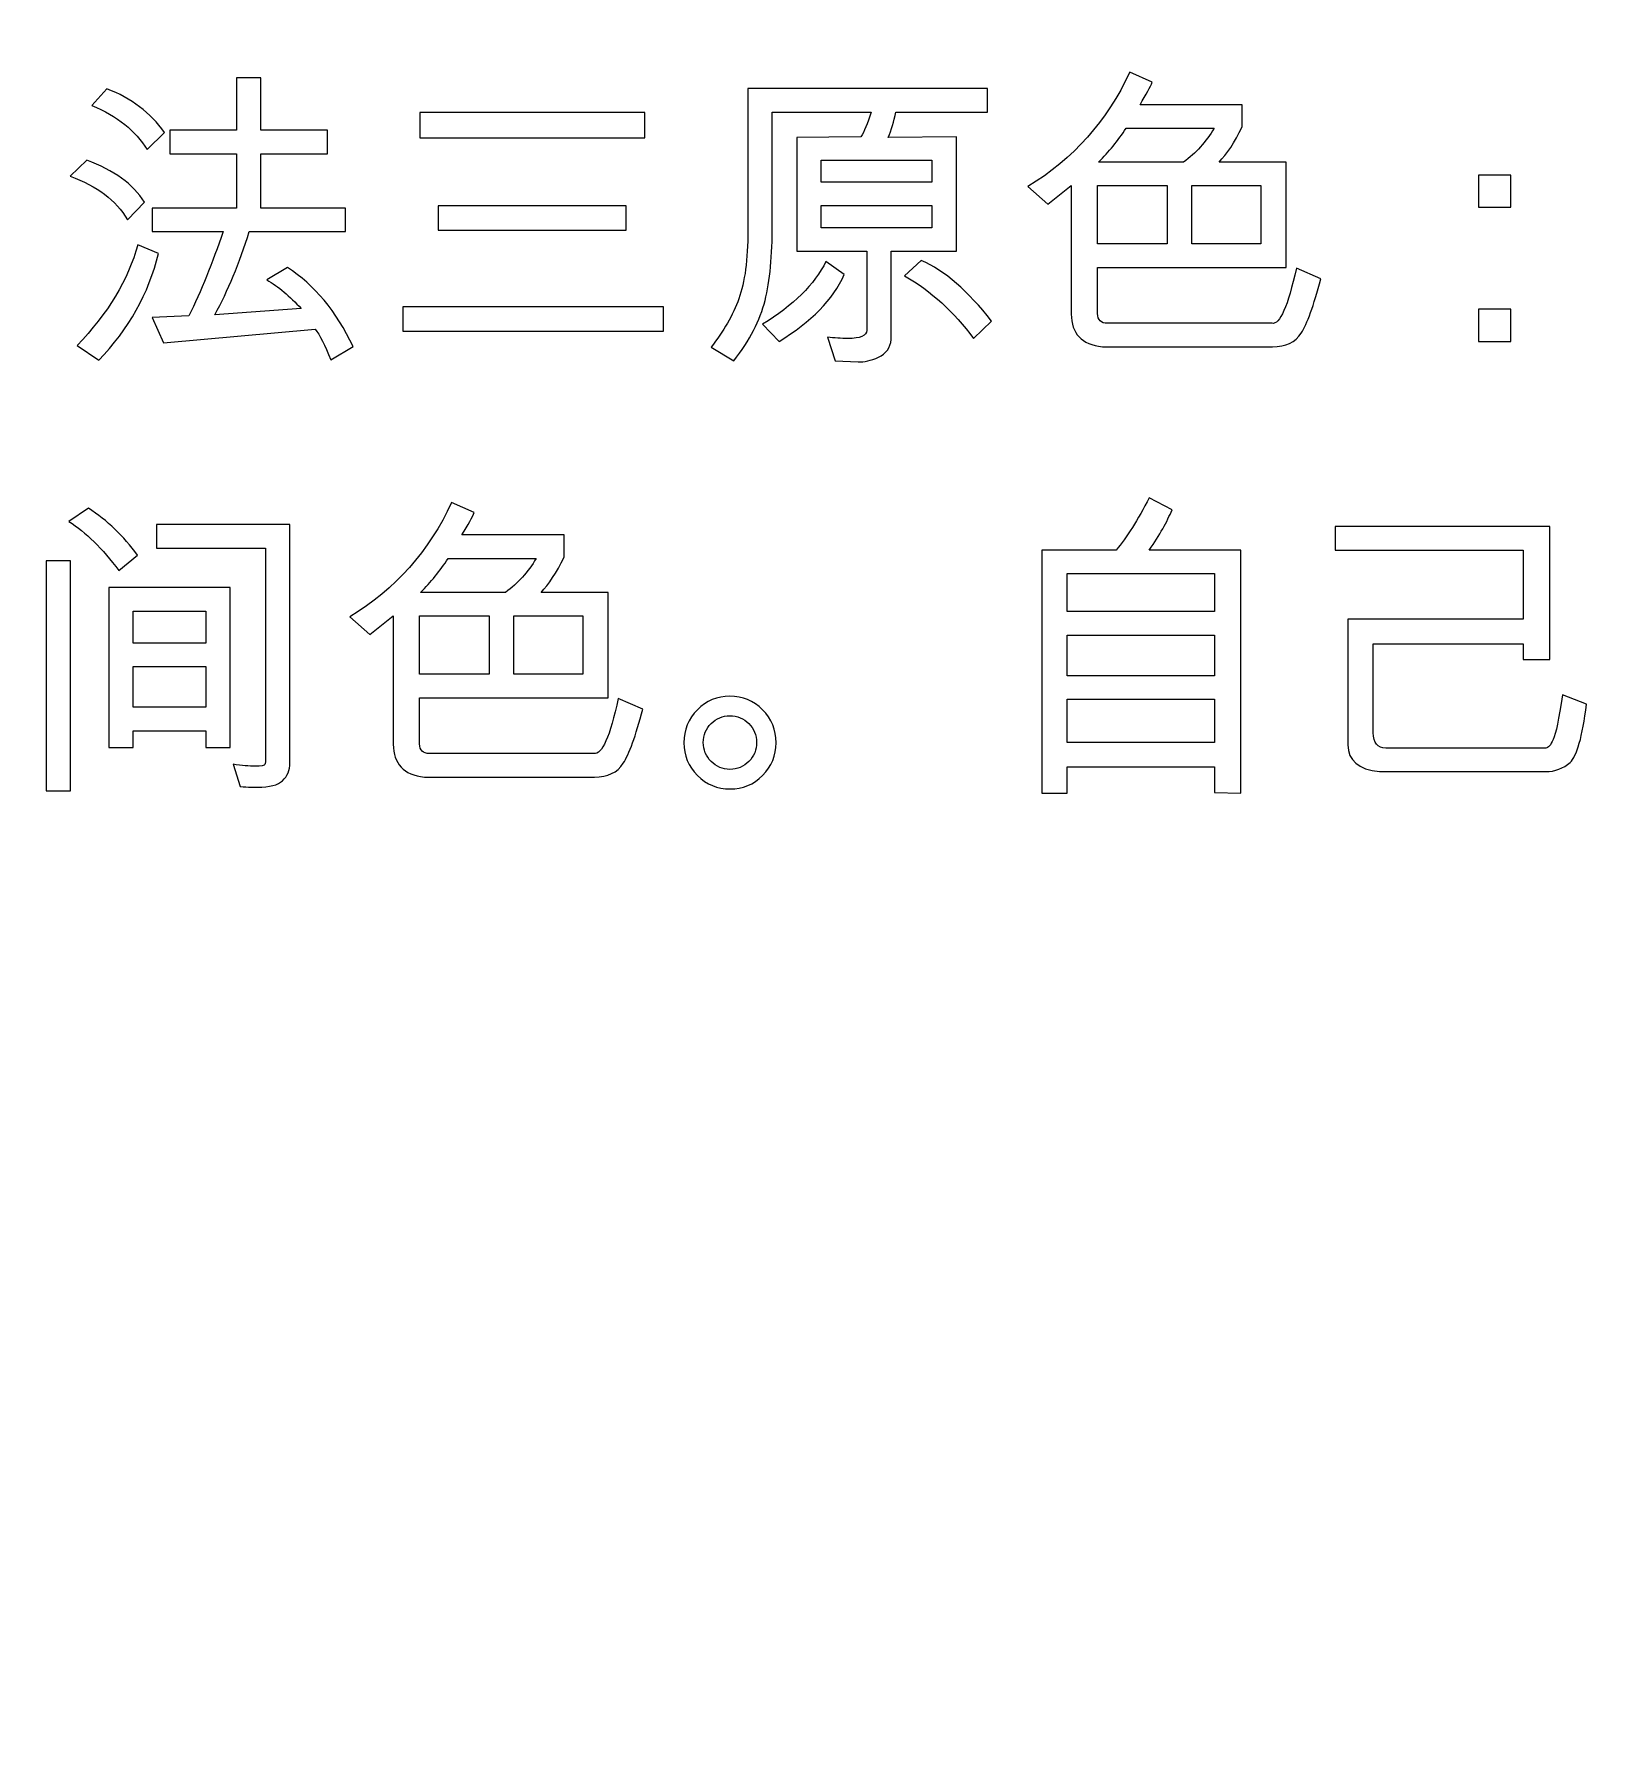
# Model space of a CAD drawing. Header units: millimetres. Extents: x 323 to 983, y 59 to 560.
# Drawn here: x 400.64 to 441.58, y 163.03 to 207.17 of the extents above; entities that cross this region are included whole.
import ezdxf

# ---------------------------------------------------------------- set-up
doc = ezdxf.new("R2010")
doc.units = ezdxf.units.MM
doc.header["$MEASUREMENT"] = 0
doc.layers.add('layer 1', color=7, linetype='Continuous')

msp = doc.modelspace()

# ---------------------------------------------------------------- linework, layer by layer
at = {"layer": 'layer 1', "color": 142, "lineweight": 9}
msp.add_open_spline([(332.7743, 558.5647), (332.7743, 558.5647), (612.7743, 558.5647), (612.7743, 558.5647), (612.7743, 558.5647), (615.4248, 558.5664), (617.9674, 557.5151), (619.8428, 555.6421), (619.8428, 555.6421), (621.7182, 553.7691), (622.7727, 551.2152), (622.7743, 548.5647), (622.7743, 548.5647), (622.7743, 548.5647), (622.7743, 68.5647), (622.7743, 68.5647), (622.7743, 68.5647), (622.776, 65.9143), (621.7247, 63.3717), (619.8517, 61.4963), (619.8517, 61.4963), (617.9787, 59.6209), (615.4248, 58.5664), (612.7743, 58.5647), (612.7743, 58.5647), (612.7743, 58.5647), (332.7743, 58.5647), (332.7743, 58.5647), (332.7743, 58.5647), (330.1239, 58.5631), (327.5813, 59.6144), (325.7059, 61.4873), (325.7059, 61.4873), (323.8305, 63.3603), (322.776, 65.9143), (322.7743, 68.5647), (322.7743, 68.5647), (322.7743, 68.5647), (322.7743, 548.5647), (322.7743, 548.5647), (322.7743, 548.5647), (322.7727, 551.2152), (323.824, 553.7578), (325.6969, 555.6332), (325.6969, 555.6332), (327.5699, 557.5086), (330.1239, 558.5631), (332.7743, 558.5647)], degree=3, knots=[0, 0, 0, 0, 0.0833333, 0.0833333, 0.0833333, 0.0833333, 0.1666667, 0.1666667, 0.1666667, 0.1666667, 0.25, 0.25, 0.25, 0.25, 0.3333333, 0.3333333, 0.3333333, 0.3333333, 0.4166667, 0.4166667, 0.4166667, 0.4166667, 0.5, 0.5, 0.5, 0.5, 0.5833333, 0.5833333, 0.5833333, 0.5833333, 0.6666667, 0.6666667, 0.6666667, 0.6666667, 0.75, 0.75, 0.75, 0.75, 0.8333333, 0.8333333, 0.8333333, 0.8333333, 0.9166667, 0.9166667, 0.9166667, 0.9166667, 1, 1, 1, 1], dxfattribs=at)
at = {"layer": 'layer 1', "lineweight": 9}
for points, knots in [([(434.0267, 200.8211), (433.842, 200.1183), (433.6739, 199.6489), (433.5198, 199.4114), (433.5198, 199.4114), (433.367, 199.1739), (433.117, 199.0544), (432.7698, 199.0544), (432.7698, 199.0544), (432.7698, 199.0544), (428.3587, 199.0544), (428.3587, 199.0544), (428.3587, 199.0544), (427.8212, 199.1169), (427.5531, 199.4003), (427.5531, 199.9058), (427.5531, 199.9058), (427.5531, 199.9058), (427.5531, 203.2378), (427.5531, 203.2378), (427.5531, 203.2378), (427.5531, 203.2378), (426.942, 202.7544), (426.942, 202.7544), (426.942, 202.7544), (426.942, 202.7544), (426.4253, 203.2142), (426.4253, 203.2142), (426.4253, 203.2142), (427.6031, 203.9322), (428.4837, 204.9211), (429.067, 206.1794), (429.067, 206.1794), (429.067, 206.1794), (429.6531, 205.9239), (429.6531, 205.9239), (429.6531, 205.9239), (429.6017, 205.8044), (429.4948, 205.6086), (429.3351, 205.3378), (429.3351, 205.3378), (429.3351, 205.3378), (431.9837, 205.3378), (431.9837, 205.3378), (431.9837, 205.3378), (431.9837, 205.3378), (431.9837, 204.7641), (431.9837, 204.7641), (431.9837, 204.7641), (431.7892, 204.3572), (431.5892, 204.0516), (431.3864, 203.8489), (431.3864, 203.8489), (431.3864, 203.8489), (433.1281, 203.8489), (433.1281, 203.8489), (433.1281, 203.8489), (433.1281, 203.8489), (433.1281, 201.1142), (433.1281, 201.1142), (433.1281, 201.1142), (433.1281, 201.1142), (428.2364, 201.1142), (428.2364, 201.1142), (428.2364, 201.1142), (428.2364, 201.1142), (428.2364, 199.9211), (428.2364, 199.9211), (428.2364, 199.9211), (428.2364, 199.7503), (428.3226, 199.6656), (428.4934, 199.6656), (428.4934, 199.6656), (428.4934, 199.6656), (432.7614, 199.6656), (432.7614, 199.6656), (432.7614, 199.6656), (432.9642, 199.6281), (433.1753, 200.1044), (433.392, 201.0975), (433.392, 201.0975), (433.392, 201.0975), (434.0267, 200.8211), (434.0267, 200.8211)], [0, 0, 0, 0, 0.047619, 0.047619, 0.047619, 0.047619, 0.0952381, 0.0952381, 0.0952381, 0.0952381, 0.1428571, 0.1428571, 0.1428571, 0.1428571, 0.1904762, 0.1904762, 0.1904762, 0.1904762, 0.2380952, 0.2380952, 0.2380952, 0.2380952, 0.2857143, 0.2857143, 0.2857143, 0.2857143, 0.3333333, 0.3333333, 0.3333333, 0.3333333, 0.3809524, 0.3809524, 0.3809524, 0.3809524, 0.4285714, 0.4285714, 0.4285714, 0.4285714, 0.4761905, 0.4761905, 0.4761905, 0.4761905, 0.5238095, 0.5238095, 0.5238095, 0.5238095, 0.5714286, 0.5714286, 0.5714286, 0.5714286, 0.6190476, 0.6190476, 0.6190476, 0.6190476, 0.6666667, 0.6666667, 0.6666667, 0.6666667, 0.7142857, 0.7142857, 0.7142857, 0.7142857, 0.7619048, 0.7619048, 0.7619048, 0.7619048, 0.8095238, 0.8095238, 0.8095238, 0.8095238, 0.8571429, 0.8571429, 0.8571429, 0.8571429, 0.9047619, 0.9047619, 0.9047619, 0.9047619, 0.952381, 0.952381, 0.952381, 0.952381, 1, 1, 1, 1]), ([(404.0185, 204.6211), (404.0185, 204.6211), (403.5699, 204.1739), (403.5699, 204.1739), (403.5699, 204.1739), (403.2727, 204.6628), (402.7935, 205.0447), (402.1338, 205.3211), (402.1338, 205.3211), (402.1338, 205.3211), (402.5282, 205.7489), (402.5282, 205.7489), (402.5282, 205.7489), (403.1602, 205.51), (403.6574, 205.1336), (404.0185, 204.6211)], [0, 0, 0, 0, 0.25, 0.25, 0.25, 0.25, 0.5, 0.5, 0.5, 0.5, 0.75, 0.75, 0.75, 0.75, 1, 1, 1, 1]), ([(408.9171, 199.0628), (408.9171, 199.0628), (408.3351, 198.7211), (408.3351, 198.7211), (408.3351, 198.7211), (408.1865, 199.0989), (408.0504, 199.3628), (407.9282, 199.5156), (407.9282, 199.5156), (407.9282, 199.5156), (403.9935, 199.1572), (403.9935, 199.1572), (403.9935, 199.1572), (403.9935, 199.1572), (403.7004, 199.8156), (403.7004, 199.8156), (403.7004, 199.8156), (403.7004, 199.8156), (404.6532, 199.8572), (404.6532, 199.8572), (404.6532, 199.8572), (404.9671, 200.4975), (405.2643, 201.2267), (405.5435, 202.0461), (405.5435, 202.0461), (405.5435, 202.0461), (403.7004, 202.0461), (403.7004, 202.0461), (403.7004, 202.0461), (403.7004, 202.0461), (403.7004, 202.6558), (403.7004, 202.6558), (403.7004, 202.6558), (403.7004, 202.6558), (405.8851, 202.6558), (405.8851, 202.6558), (405.8851, 202.6558), (405.8851, 202.6558), (405.8851, 204.0641), (405.8851, 204.0641), (405.8851, 204.0641), (405.8851, 204.0641), (404.1602, 204.0641), (404.1602, 204.0641), (404.1602, 204.0641), (404.1602, 204.0641), (404.1602, 204.6739), (404.1602, 204.6739), (404.1602, 204.6739), (404.1602, 204.6739), (405.8851, 204.6739), (405.8851, 204.6739), (405.8851, 204.6739), (405.8851, 204.6739), (405.8851, 206.0378), (405.8851, 206.0378), (405.8851, 206.0378), (405.8851, 206.0378), (406.5199, 206.0378), (406.5199, 206.0378), (406.5199, 206.0378), (406.5199, 206.0378), (406.5199, 204.6739), (406.5199, 204.6739), (406.5199, 204.6739), (406.5199, 204.6739), (408.2532, 204.6739), (408.2532, 204.6739), (408.2532, 204.6739), (408.2532, 204.6739), (408.2532, 204.0641), (408.2532, 204.0641), (408.2532, 204.0641), (408.2532, 204.0641), (406.5199, 204.0641), (406.5199, 204.0641), (406.5199, 204.0641), (406.5199, 204.0641), (406.5199, 202.6558), (406.5199, 202.6558), (406.5199, 202.6558), (406.5199, 202.6558), (408.7171, 202.6558), (408.7171, 202.6558), (408.7171, 202.6558), (408.7171, 202.6558), (408.7171, 202.0461), (408.7171, 202.0461), (408.7171, 202.0461), (408.7171, 202.0461), (406.2199, 202.0461), (406.2199, 202.0461), (406.2199, 202.0461), (405.9643, 201.2239), (405.6671, 200.5044), (405.3282, 199.8892), (405.3282, 199.8892), (405.3282, 199.8892), (407.5699, 200.0475), (407.5699, 200.0475), (407.5699, 200.0475), (407.2713, 200.3711), (406.974, 200.6197), (406.6754, 200.7961), (406.6754, 200.7961), (406.6754, 200.7961), (407.2115, 201.1142), (407.2115, 201.1142), (407.2115, 201.1142), (407.9088, 200.6642), (408.4782, 199.9794), (408.9171, 199.0628)], [0, 0, 0, 0, 0.0357143, 0.0357143, 0.0357143, 0.0357143, 0.0714286, 0.0714286, 0.0714286, 0.0714286, 0.1071429, 0.1071429, 0.1071429, 0.1071429, 0.1428571, 0.1428571, 0.1428571, 0.1428571, 0.1785714, 0.1785714, 0.1785714, 0.1785714, 0.2142857, 0.2142857, 0.2142857, 0.2142857, 0.25, 0.25, 0.25, 0.25, 0.2857143, 0.2857143, 0.2857143, 0.2857143, 0.3214286, 0.3214286, 0.3214286, 0.3214286, 0.3571429, 0.3571429, 0.3571429, 0.3571429, 0.3928571, 0.3928571, 0.3928571, 0.3928571, 0.4285714, 0.4285714, 0.4285714, 0.4285714, 0.4642857, 0.4642857, 0.4642857, 0.4642857, 0.5, 0.5, 0.5, 0.5, 0.5357143, 0.5357143, 0.5357143, 0.5357143, 0.5714286, 0.5714286, 0.5714286, 0.5714286, 0.6071429, 0.6071429, 0.6071429, 0.6071429, 0.6428571, 0.6428571, 0.6428571, 0.6428571, 0.6785714, 0.6785714, 0.6785714, 0.6785714, 0.7142857, 0.7142857, 0.7142857, 0.7142857, 0.75, 0.75, 0.75, 0.75, 0.7857143, 0.7857143, 0.7857143, 0.7857143, 0.8214286, 0.8214286, 0.8214286, 0.8214286, 0.8571429, 0.8571429, 0.8571429, 0.8571429, 0.8928571, 0.8928571, 0.8928571, 0.8928571, 0.9285714, 0.9285714, 0.9285714, 0.9285714, 0.9642857, 0.9642857, 0.9642857, 0.9642857, 1, 1, 1, 1]), ([(425.3767, 205.1461), (425.3767, 205.1461), (423.0004, 205.1461), (423.0004, 205.1461), (423.0004, 205.1461), (422.9504, 204.9016), (422.8851, 204.6822), (422.8004, 204.4878), (422.8004, 204.4878), (422.8004, 204.4878), (424.5698, 204.5072), (424.5698, 204.5072), (424.5698, 204.5072), (424.5698, 204.5072), (424.5698, 201.5378), (424.5698, 201.5378), (424.5698, 201.5378), (424.5698, 201.5378), (422.8781, 201.5378), (422.8781, 201.5378), (422.8781, 201.5378), (422.8781, 201.5378), (422.8781, 199.2461), (422.8781, 199.2461), (422.8781, 199.2461), (422.8559, 199.0294), (422.7462, 198.8767), (422.5504, 198.7864), (422.5504, 198.7864), (422.3531, 198.6975), (422.1767, 198.6558), (422.0198, 198.6642), (422.0198, 198.6642), (422.0198, 198.6642), (421.4254, 198.6892), (421.4254, 198.6892), (421.4254, 198.6892), (421.4254, 198.6892), (421.2254, 199.3072), (421.2254, 199.3072), (421.2254, 199.3072), (421.4045, 199.2836), (421.5795, 199.2711), (421.7504, 199.2711), (421.7504, 199.2711), (422.0795, 199.2711), (422.2434, 199.3419), (422.2434, 199.4822), (422.2434, 199.4822), (422.2434, 199.4822), (422.2434, 201.5378), (422.2434, 201.5378), (422.2434, 201.5378), (422.2434, 201.5378), (420.4281, 201.5378), (420.4281, 201.5378), (420.4281, 201.5378), (420.4281, 201.5378), (420.4281, 204.4878), (420.4281, 204.4878), (420.4281, 204.4878), (420.4281, 204.4878), (422.092, 204.5072), (422.092, 204.5072), (422.092, 204.5072), (422.1767, 204.635), (422.2656, 204.8475), (422.3615, 205.1461), (422.3615, 205.1461), (422.3615, 205.1461), (419.7934, 205.1461), (419.7934, 205.1461), (419.7934, 205.1461), (419.7934, 205.1461), (419.7934, 202.2294), (419.7934, 202.2294), (419.7934, 202.2294), (419.7934, 201.4239), (419.7309, 200.7655), (419.6045, 200.2558), (419.6045, 200.2558), (419.4781, 199.7461), (419.2073, 199.2239), (418.792, 198.6892), (418.792, 198.6892), (418.792, 198.6892), (418.2032, 199.0475), (418.2032, 199.0475), (418.2032, 199.0475), (418.5282, 199.4586), (418.7684, 199.8781), (418.9254, 200.3044), (418.9254, 200.3044), (419.0809, 200.7308), (419.1587, 201.3197), (419.1587, 202.0739), (419.1587, 202.0739), (419.1587, 202.0739), (419.1587, 205.7572), (419.1587, 205.7572), (419.1587, 205.7572), (419.1587, 205.7572), (425.3767, 205.7572), (425.3767, 205.7572), (425.3767, 205.7572), (425.3767, 205.7572), (425.3767, 205.1461), (425.3767, 205.1461)], [0, 0, 0, 0, 0.037037, 0.037037, 0.037037, 0.037037, 0.0740741, 0.0740741, 0.0740741, 0.0740741, 0.1111111, 0.1111111, 0.1111111, 0.1111111, 0.1481481, 0.1481481, 0.1481481, 0.1481481, 0.1851852, 0.1851852, 0.1851852, 0.1851852, 0.2222222, 0.2222222, 0.2222222, 0.2222222, 0.2592593, 0.2592593, 0.2592593, 0.2592593, 0.2962963, 0.2962963, 0.2962963, 0.2962963, 0.3333333, 0.3333333, 0.3333333, 0.3333333, 0.3703704, 0.3703704, 0.3703704, 0.3703704, 0.4074074, 0.4074074, 0.4074074, 0.4074074, 0.4444444, 0.4444444, 0.4444444, 0.4444444, 0.4814815, 0.4814815, 0.4814815, 0.4814815, 0.5185185, 0.5185185, 0.5185185, 0.5185185, 0.5555556, 0.5555556, 0.5555556, 0.5555556, 0.5925926, 0.5925926, 0.5925926, 0.5925926, 0.6296296, 0.6296296, 0.6296296, 0.6296296, 0.6666667, 0.6666667, 0.6666667, 0.6666667, 0.7037037, 0.7037037, 0.7037037, 0.7037037, 0.7407407, 0.7407407, 0.7407407, 0.7407407, 0.7777778, 0.7777778, 0.7777778, 0.7777778, 0.8148148, 0.8148148, 0.8148148, 0.8148148, 0.8518519, 0.8518519, 0.8518519, 0.8518519, 0.8888889, 0.8888889, 0.8888889, 0.8888889, 0.9259259, 0.9259259, 0.9259259, 0.9259259, 0.962963, 0.962963, 0.962963, 0.962963, 1, 1, 1, 1]), ([(416.4851, 204.4794), (416.4851, 204.4794), (410.6504, 204.4794), (410.6504, 204.4794), (410.6504, 204.4794), (410.6504, 204.4794), (410.6504, 205.1378), (410.6504, 205.1378), (410.6504, 205.1378), (410.6504, 205.1378), (416.4851, 205.1378), (416.4851, 205.1378), (416.4851, 205.1378), (416.4851, 205.1378), (416.4851, 204.4794), (416.4851, 204.4794)], [0, 0, 0, 0, 0.25, 0.25, 0.25, 0.25, 0.5, 0.5, 0.5, 0.5, 0.75, 0.75, 0.75, 0.75, 1, 1, 1, 1]), ([(431.26, 204.7308), (431.26, 204.7308), (428.9767, 204.7308), (428.9767, 204.7308), (428.9767, 204.7308), (428.7628, 204.4058), (428.5239, 204.1114), (428.2614, 203.8489), (428.2614, 203.8489), (428.2614, 203.8489), (430.467, 203.8489), (430.467, 203.8489), (430.467, 203.8489), (430.7837, 204.0794), (431.0489, 204.3739), (431.26, 204.7308)], [0, 0, 0, 0, 0.25, 0.25, 0.25, 0.25, 0.5, 0.5, 0.5, 0.5, 0.75, 0.75, 0.75, 0.75, 1, 1, 1, 1]), ([(403.5018, 202.8072), (403.5018, 202.8072), (403.0615, 202.3544), (403.0615, 202.3544), (403.0615, 202.3544), (402.7602, 202.8572), (402.2657, 203.2322), (401.5768, 203.4822), (401.5768, 203.4822), (401.5768, 203.4822), (402.0032, 203.8975), (402.0032, 203.8975), (402.0032, 203.8975), (402.706, 203.6419), (403.206, 203.278), (403.5018, 202.8072)], [0, 0, 0, 0, 0.25, 0.25, 0.25, 0.25, 0.5, 0.5, 0.5, 0.5, 0.75, 0.75, 0.75, 0.75, 1, 1, 1, 1]), ([(423.9351, 203.3322), (423.9351, 203.3322), (423.9351, 203.8975), (423.9351, 203.8975), (423.9351, 203.8975), (423.9351, 203.8975), (421.0587, 203.8975), (421.0587, 203.8975), (421.0587, 203.8975), (421.0587, 203.8975), (421.0587, 203.3322), (421.0587, 203.3322), (421.0587, 203.3322), (421.0587, 203.3322), (423.9351, 203.3322), (423.9351, 203.3322)], [0, 0, 0, 0, 0.25, 0.25, 0.25, 0.25, 0.5, 0.5, 0.5, 0.5, 0.75, 0.75, 0.75, 0.75, 1, 1, 1, 1]), ([(438.9545, 202.6808), (438.9545, 202.6808), (438.1197, 202.6808), (438.1197, 202.6808), (438.1197, 202.6808), (438.1197, 202.6808), (438.1197, 203.5141), (438.1197, 203.5141), (438.1197, 203.5141), (438.1197, 203.5141), (438.9545, 203.5141), (438.9545, 203.5141), (438.9545, 203.5141), (438.9545, 203.5141), (438.9545, 202.6808), (438.9545, 202.6808)], [0, 0, 0, 0, 0.25, 0.25, 0.25, 0.25, 0.5, 0.5, 0.5, 0.5, 0.75, 0.75, 0.75, 0.75, 1, 1, 1, 1]), ([(430.0434, 201.7239), (430.0434, 201.7239), (430.0434, 203.2378), (430.0434, 203.2378), (430.0434, 203.2378), (430.0434, 203.2378), (428.2364, 203.2378), (428.2364, 203.2378), (428.2364, 203.2378), (428.2364, 203.2378), (428.2364, 201.7239), (428.2364, 201.7239), (428.2364, 201.7239), (428.2364, 201.7239), (430.0434, 201.7239), (430.0434, 201.7239)], [0, 0, 0, 0, 0.25, 0.25, 0.25, 0.25, 0.5, 0.5, 0.5, 0.5, 0.75, 0.75, 0.75, 0.75, 1, 1, 1, 1]), ([(432.4684, 201.7239), (432.4684, 201.7239), (432.4684, 203.2378), (432.4684, 203.2378), (432.4684, 203.2378), (432.4684, 203.2378), (430.6781, 203.2378), (430.6781, 203.2378), (430.6781, 203.2378), (430.6781, 203.2378), (430.6781, 201.7239), (430.6781, 201.7239), (430.6781, 201.7239), (430.6781, 201.7239), (432.4684, 201.7239), (432.4684, 201.7239)], [0, 0, 0, 0, 0.25, 0.25, 0.25, 0.25, 0.5, 0.5, 0.5, 0.5, 0.75, 0.75, 0.75, 0.75, 1, 1, 1, 1]), ([(416.0018, 202.0822), (416.0018, 202.0822), (411.1268, 202.0822), (411.1268, 202.0822), (411.1268, 202.0822), (411.1268, 202.0822), (411.1268, 202.7128), (411.1268, 202.7128), (411.1268, 202.7128), (411.1268, 202.7128), (416.0018, 202.7128), (416.0018, 202.7128), (416.0018, 202.7128), (416.0018, 202.7128), (416.0018, 202.0822), (416.0018, 202.0822)], [0, 0, 0, 0, 0.25, 0.25, 0.25, 0.25, 0.5, 0.5, 0.5, 0.5, 0.75, 0.75, 0.75, 0.75, 1, 1, 1, 1]), ([(423.9351, 202.1475), (423.9351, 202.1475), (423.9351, 202.7211), (423.9351, 202.7211), (423.9351, 202.7211), (423.9351, 202.7211), (421.0587, 202.7211), (421.0587, 202.7211), (421.0587, 202.7211), (421.0587, 202.7211), (421.0587, 202.1475), (421.0587, 202.1475), (421.0587, 202.1475), (421.0587, 202.1475), (423.9351, 202.1475), (423.9351, 202.1475)], [0, 0, 0, 0, 0.25, 0.25, 0.25, 0.25, 0.5, 0.5, 0.5, 0.5, 0.75, 0.75, 0.75, 0.75, 1, 1, 1, 1]), ([(403.8671, 201.4808), (403.6102, 200.4392), (403.0935, 199.5142), (402.3171, 198.7058), (402.3171, 198.7058), (402.3171, 198.7058), (401.7518, 199.0878), (401.7518, 199.0878), (401.7518, 199.0878), (402.5546, 199.9225), (403.0796, 200.7947), (403.3268, 201.7044), (403.3268, 201.7044), (403.3268, 201.7044), (403.8671, 201.4808), (403.8671, 201.4808)], [0, 0, 0, 0, 0.25, 0.25, 0.25, 0.25, 0.5, 0.5, 0.5, 0.5, 0.75, 0.75, 0.75, 0.75, 1, 1, 1, 1]), ([(425.4781, 199.7225), (425.4781, 199.7225), (425.0184, 199.2711), (425.0184, 199.2711), (425.0184, 199.2711), (424.5101, 199.96), (423.9142, 200.5017), (423.2281, 200.8989), (423.2281, 200.8989), (423.2281, 200.8989), (423.6587, 201.2975), (423.6587, 201.2975), (423.6587, 201.2975), (424.2726, 201.028), (424.8781, 200.5031), (425.4781, 199.7225)], [0, 0, 0, 0, 0.25, 0.25, 0.25, 0.25, 0.5, 0.5, 0.5, 0.5, 0.75, 0.75, 0.75, 0.75, 1, 1, 1, 1]), ([(421.6615, 200.9308), (421.3712, 200.2794), (420.8059, 199.7017), (419.9684, 199.1975), (419.9684, 199.1975), (419.9684, 199.1975), (419.5365, 199.6406), (419.5365, 199.6406), (419.5365, 199.6406), (420.3406, 200.1294), (420.8893, 200.6739), (421.1851, 201.2725), (421.1851, 201.2725), (421.1851, 201.2725), (421.6615, 200.9308), (421.6615, 200.9308)], [0, 0, 0, 0, 0.25, 0.25, 0.25, 0.25, 0.5, 0.5, 0.5, 0.5, 0.75, 0.75, 0.75, 0.75, 1, 1, 1, 1]), ([(416.9698, 199.4656), (416.9698, 199.4656), (410.2032, 199.4656), (410.2032, 199.4656), (410.2032, 199.4656), (410.2032, 199.4656), (410.2032, 200.0961), (410.2032, 200.0961), (410.2032, 200.0961), (410.2032, 200.0961), (416.9698, 200.0961), (416.9698, 200.0961), (416.9698, 200.0961), (416.9698, 200.0961), (416.9698, 199.4656), (416.9698, 199.4656)], [0, 0, 0, 0, 0.25, 0.25, 0.25, 0.25, 0.5, 0.5, 0.5, 0.5, 0.75, 0.75, 0.75, 0.75, 1, 1, 1, 1]), ([(438.9545, 199.1975), (438.9545, 199.1975), (438.1197, 199.1975), (438.1197, 199.1975), (438.1197, 199.1975), (438.1197, 199.1975), (438.1197, 200.0322), (438.1197, 200.0322), (438.1197, 200.0322), (438.1197, 200.0322), (438.9545, 200.0322), (438.9545, 200.0322), (438.9545, 200.0322), (438.9545, 200.0322), (438.9545, 199.1975), (438.9545, 199.1975)], [0, 0, 0, 0, 0.25, 0.25, 0.25, 0.25, 0.5, 0.5, 0.5, 0.5, 0.75, 0.75, 0.75, 0.75, 1, 1, 1, 1]), ([(431.9558, 187.4754), (431.9558, 187.4754), (431.2641, 187.4906), (431.2641, 187.4906), (431.2641, 187.4906), (431.2641, 187.4906), (431.2641, 188.1587), (431.2641, 188.1587), (431.2641, 188.1587), (431.2641, 188.1587), (427.4474, 188.1587), (427.4474, 188.1587), (427.4474, 188.1587), (427.4474, 188.1587), (427.4474, 187.4754), (427.4474, 187.4754), (427.4474, 187.4754), (427.4474, 187.4754), (426.7919, 187.4754), (426.7919, 187.4754), (426.7919, 187.4754), (426.7919, 187.4754), (426.7919, 193.7823), (426.7919, 193.7823), (426.7919, 193.7823), (426.7919, 193.7823), (428.7169, 193.7823), (428.7169, 193.7823), (428.7169, 193.7823), (428.9905, 194.1073), (429.2766, 194.5601), (429.5752, 195.1406), (429.5752, 195.1406), (429.5752, 195.1406), (430.1655, 194.8239), (430.1655, 194.8239), (430.1655, 194.8239), (430.0405, 194.5198), (429.8433, 194.1726), (429.5752, 193.7823), (429.5752, 193.7823), (429.5752, 193.7823), (431.9558, 193.7823), (431.9558, 193.7823), (431.9558, 193.7823), (431.9558, 193.7823), (431.9558, 187.4754), (431.9558, 187.4754)], [0, 0, 0, 0, 0.0833333, 0.0833333, 0.0833333, 0.0833333, 0.1666667, 0.1666667, 0.1666667, 0.1666667, 0.25, 0.25, 0.25, 0.25, 0.3333333, 0.3333333, 0.3333333, 0.3333333, 0.4166667, 0.4166667, 0.4166667, 0.4166667, 0.5, 0.5, 0.5, 0.5, 0.5833333, 0.5833333, 0.5833333, 0.5833333, 0.6666667, 0.6666667, 0.6666667, 0.6666667, 0.75, 0.75, 0.75, 0.75, 0.8333333, 0.8333333, 0.8333333, 0.8333333, 0.9166667, 0.9166667, 0.9166667, 0.9166667, 1, 1, 1, 1]), ([(403.3225, 193.6476), (403.3225, 193.6476), (402.8336, 193.2489), (402.8336, 193.2489), (402.8336, 193.2489), (402.41, 193.8239), (401.9795, 194.2489), (401.5392, 194.5226), (401.5392, 194.5226), (401.5392, 194.5226), (402.0489, 194.8642), (402.0489, 194.8642), (402.0489, 194.8642), (402.5336, 194.5517), (402.9586, 194.1462), (403.3225, 193.6476)], [0, 0, 0, 0, 0.25, 0.25, 0.25, 0.25, 0.5, 0.5, 0.5, 0.5, 0.75, 0.75, 0.75, 0.75, 1, 1, 1, 1]), ([(416.4322, 189.6559), (416.2475, 188.9531), (416.0794, 188.4837), (415.9253, 188.2462), (415.9253, 188.2462), (415.7725, 188.0087), (415.5225, 187.8892), (415.1753, 187.8892), (415.1753, 187.8892), (415.1753, 187.8892), (410.7642, 187.8892), (410.7642, 187.8892), (410.7642, 187.8892), (410.2267, 187.9517), (409.9586, 188.2351), (409.9586, 188.7406), (409.9586, 188.7406), (409.9586, 188.7406), (409.9586, 192.0726), (409.9586, 192.0726), (409.9586, 192.0726), (409.9586, 192.0726), (409.3475, 191.5892), (409.3475, 191.5892), (409.3475, 191.5892), (409.3475, 191.5892), (408.8308, 192.049), (408.8308, 192.049), (408.8308, 192.049), (410.0086, 192.767), (410.8892, 193.7559), (411.4725, 195.0142), (411.4725, 195.0142), (411.4725, 195.0142), (412.0586, 194.7587), (412.0586, 194.7587), (412.0586, 194.7587), (412.0072, 194.6392), (411.9003, 194.4434), (411.7406, 194.1726), (411.7406, 194.1726), (411.7406, 194.1726), (414.3892, 194.1726), (414.3892, 194.1726), (414.3892, 194.1726), (414.3892, 194.1726), (414.3892, 193.5989), (414.3892, 193.5989), (414.3892, 193.5989), (414.1947, 193.192), (413.9947, 192.8864), (413.7919, 192.6837), (413.7919, 192.6837), (413.7919, 192.6837), (415.5336, 192.6837), (415.5336, 192.6837), (415.5336, 192.6837), (415.5336, 192.6837), (415.5336, 189.949), (415.5336, 189.949), (415.5336, 189.949), (415.5336, 189.949), (410.6419, 189.949), (410.6419, 189.949), (410.6419, 189.949), (410.6419, 189.949), (410.6419, 188.7559), (410.6419, 188.7559), (410.6419, 188.7559), (410.6419, 188.5851), (410.7281, 188.5004), (410.8989, 188.5004), (410.8989, 188.5004), (410.8989, 188.5004), (415.1669, 188.5004), (415.1669, 188.5004), (415.1669, 188.5004), (415.3697, 188.4629), (415.5808, 188.9392), (415.7975, 189.9323), (415.7975, 189.9323), (415.7975, 189.9323), (416.4322, 189.6559), (416.4322, 189.6559)], [0, 0, 0, 0, 0.047619, 0.047619, 0.047619, 0.047619, 0.0952381, 0.0952381, 0.0952381, 0.0952381, 0.1428571, 0.1428571, 0.1428571, 0.1428571, 0.1904762, 0.1904762, 0.1904762, 0.1904762, 0.2380952, 0.2380952, 0.2380952, 0.2380952, 0.2857143, 0.2857143, 0.2857143, 0.2857143, 0.3333333, 0.3333333, 0.3333333, 0.3333333, 0.3809524, 0.3809524, 0.3809524, 0.3809524, 0.4285714, 0.4285714, 0.4285714, 0.4285714, 0.4761905, 0.4761905, 0.4761905, 0.4761905, 0.5238095, 0.5238095, 0.5238095, 0.5238095, 0.5714286, 0.5714286, 0.5714286, 0.5714286, 0.6190476, 0.6190476, 0.6190476, 0.6190476, 0.6666667, 0.6666667, 0.6666667, 0.6666667, 0.7142857, 0.7142857, 0.7142857, 0.7142857, 0.7619048, 0.7619048, 0.7619048, 0.7619048, 0.8095238, 0.8095238, 0.8095238, 0.8095238, 0.8571429, 0.8571429, 0.8571429, 0.8571429, 0.9047619, 0.9047619, 0.9047619, 0.9047619, 0.952381, 0.952381, 0.952381, 0.952381, 1, 1, 1, 1]), ([(407.2725, 188.2642), (407.2725, 188.0656), (407.21, 187.9101), (407.0864, 187.7962), (407.0864, 187.7962), (406.9614, 187.6823), (406.7434, 187.6254), (406.435, 187.6254), (406.435, 187.6254), (406.3475, 187.6254), (406.1975, 187.6309), (405.9836, 187.642), (405.9836, 187.642), (405.9836, 187.642), (405.8003, 188.224), (405.8003, 188.224), (405.8003, 188.224), (406.0309, 188.1879), (406.2211, 188.1712), (406.3739, 188.1712), (406.3739, 188.1712), (406.5336, 188.1712), (406.6184, 188.1865), (406.6281, 188.217), (406.6281, 188.217), (406.6378, 188.249), (406.642, 188.3059), (406.642, 188.3906), (406.642, 188.3906), (406.642, 188.3906), (406.642, 193.8309), (406.642, 193.8309), (406.642, 193.8309), (406.642, 193.8309), (403.8142, 193.8309), (403.8142, 193.8309), (403.8142, 193.8309), (403.8142, 193.8309), (403.8142, 194.4406), (403.8142, 194.4406), (403.8142, 194.4406), (403.8142, 194.4406), (407.2725, 194.4406), (407.2725, 194.4406), (407.2725, 194.4406), (407.2725, 194.4406), (407.2725, 188.2642), (407.2725, 188.2642)], [0, 0, 0, 0, 0.0833333, 0.0833333, 0.0833333, 0.0833333, 0.1666667, 0.1666667, 0.1666667, 0.1666667, 0.25, 0.25, 0.25, 0.25, 0.3333333, 0.3333333, 0.3333333, 0.3333333, 0.4166667, 0.4166667, 0.4166667, 0.4166667, 0.5, 0.5, 0.5, 0.5, 0.5833333, 0.5833333, 0.5833333, 0.5833333, 0.6666667, 0.6666667, 0.6666667, 0.6666667, 0.75, 0.75, 0.75, 0.75, 0.8333333, 0.8333333, 0.8333333, 0.8333333, 0.9166667, 0.9166667, 0.9166667, 0.9166667, 1, 1, 1, 1]), ([(440.9238, 189.7823), (440.8154, 188.9323), (440.6724, 188.4295), (440.496, 188.2698), (440.496, 188.2698), (440.3196, 188.1115), (440.1099, 188.0323), (439.8654, 188.0323), (439.8654, 188.0323), (439.8654, 188.0323), (435.5488, 188.0323), (435.5488, 188.0323), (435.5488, 188.0323), (435.003, 188.0892), (434.7307, 188.3198), (434.7307, 188.724), (434.7307, 188.724), (434.7307, 188.724), (434.7307, 191.9837), (434.7307, 191.9837), (434.7307, 191.9837), (434.7307, 191.9837), (439.2752, 191.9837), (439.2752, 191.9837), (439.2752, 191.9837), (439.2752, 191.9837), (439.2752, 193.7823), (439.2752, 193.7823), (439.2752, 193.7823), (439.2752, 193.7823), (434.3974, 193.7823), (434.3974, 193.7823), (434.3974, 193.7823), (434.3974, 193.7823), (434.3974, 194.392), (434.3974, 194.392), (434.3974, 194.392), (434.3974, 194.392), (439.9668, 194.392), (439.9668, 194.392), (439.9668, 194.392), (439.9668, 194.392), (439.9668, 190.942), (439.9668, 190.942), (439.9668, 190.942), (439.9668, 190.942), (439.2752, 190.942), (439.2752, 190.942), (439.2752, 190.942), (439.2752, 190.942), (439.2752, 191.349), (439.2752, 191.349), (439.2752, 191.349), (439.2752, 191.349), (435.3891, 191.349), (435.3891, 191.349), (435.3891, 191.349), (435.3891, 191.349), (435.3891, 189.042), (435.3891, 189.042), (435.3891, 189.042), (435.3891, 188.7754), (435.4988, 188.642), (435.7155, 188.642), (435.7155, 188.642), (435.7155, 188.642), (439.8654, 188.642), (439.8654, 188.642), (439.8654, 188.642), (439.9279, 188.642), (439.9918, 188.717), (440.0585, 188.8642), (440.0585, 188.8642), (440.1252, 189.0129), (440.2043, 189.3976), (440.2974, 190.0226), (440.2974, 190.0226), (440.2974, 190.0226), (440.9238, 189.7823), (440.9238, 189.7823)], [0, 0, 0, 0, 0.05, 0.05, 0.05, 0.05, 0.1, 0.1, 0.1, 0.1, 0.15, 0.15, 0.15, 0.15, 0.2, 0.2, 0.2, 0.2, 0.25, 0.25, 0.25, 0.25, 0.3, 0.3, 0.3, 0.3, 0.35, 0.35, 0.35, 0.35, 0.4, 0.4, 0.4, 0.4, 0.45, 0.45, 0.45, 0.45, 0.5, 0.5, 0.5, 0.5, 0.55, 0.55, 0.55, 0.55, 0.6, 0.6, 0.6, 0.6, 0.65, 0.65, 0.65, 0.65, 0.7, 0.7, 0.7, 0.7, 0.75, 0.75, 0.75, 0.75, 0.8, 0.8, 0.8, 0.8, 0.85, 0.85, 0.85, 0.85, 0.9, 0.9, 0.9, 0.9, 0.95, 0.95, 0.95, 0.95, 1, 1, 1, 1]), ([(401.5809, 187.5323), (401.5809, 187.5323), (400.9503, 187.5323), (400.9503, 187.5323), (400.9503, 187.5323), (400.9503, 187.5323), (400.9503, 193.4976), (400.9503, 193.4976), (400.9503, 193.4976), (400.9503, 193.4976), (401.5809, 193.4976), (401.5809, 193.4976), (401.5809, 193.4976), (401.5809, 193.4976), (401.5809, 187.5323), (401.5809, 187.5323)], [0, 0, 0, 0, 0.25, 0.25, 0.25, 0.25, 0.5, 0.5, 0.5, 0.5, 0.75, 0.75, 0.75, 0.75, 1, 1, 1, 1]), ([(413.6655, 193.5656), (413.6655, 193.5656), (411.3822, 193.5656), (411.3822, 193.5656), (411.3822, 193.5656), (411.1683, 193.2406), (410.9294, 192.9462), (410.6669, 192.6837), (410.6669, 192.6837), (410.6669, 192.6837), (412.8725, 192.6837), (412.8725, 192.6837), (412.8725, 192.6837), (413.1892, 192.9142), (413.4544, 193.2087), (413.6655, 193.5656)], [0, 0, 0, 0, 0.25, 0.25, 0.25, 0.25, 0.5, 0.5, 0.5, 0.5, 0.75, 0.75, 0.75, 0.75, 1, 1, 1, 1]), ([(431.2641, 192.1823), (431.2641, 192.1823), (431.2641, 193.1753), (431.2641, 193.1753), (431.2641, 193.1753), (431.2641, 193.1753), (427.4474, 193.1753), (427.4474, 193.1753), (427.4474, 193.1753), (427.4474, 193.1753), (427.4474, 192.1823), (427.4474, 192.1823), (427.4474, 192.1823), (427.4474, 192.1823), (431.2641, 192.1823), (431.2641, 192.1823)], [0, 0, 0, 0, 0.25, 0.25, 0.25, 0.25, 0.5, 0.5, 0.5, 0.5, 0.75, 0.75, 0.75, 0.75, 1, 1, 1, 1]), ([(405.7225, 188.6587), (405.7225, 188.6587), (405.092, 188.6587), (405.092, 188.6587), (405.092, 188.6587), (405.092, 188.6587), (405.092, 189.0906), (405.092, 189.0906), (405.092, 189.0906), (405.092, 189.0906), (403.2086, 189.0906), (403.2086, 189.0906), (403.2086, 189.0906), (403.2086, 189.0906), (403.2086, 188.6587), (403.2086, 188.6587), (403.2086, 188.6587), (403.2086, 188.6587), (402.5739, 188.6587), (402.5739, 188.6587), (402.5739, 188.6587), (402.5739, 188.6587), (402.5739, 192.8087), (402.5739, 192.8087), (402.5739, 192.8087), (402.5739, 192.8087), (405.7225, 192.8087), (405.7225, 192.8087), (405.7225, 192.8087), (405.7225, 192.8087), (405.7225, 188.6587), (405.7225, 188.6587)], [0, 0, 0, 0, 0.125, 0.125, 0.125, 0.125, 0.25, 0.25, 0.25, 0.25, 0.375, 0.375, 0.375, 0.375, 0.5, 0.5, 0.5, 0.5, 0.625, 0.625, 0.625, 0.625, 0.75, 0.75, 0.75, 0.75, 0.875, 0.875, 0.875, 0.875, 1, 1, 1, 1]), ([(405.092, 191.3642), (405.092, 191.3642), (405.092, 192.199), (405.092, 192.199), (405.092, 192.199), (405.092, 192.199), (403.2086, 192.199), (403.2086, 192.199), (403.2086, 192.199), (403.2086, 192.199), (403.2086, 191.3642), (403.2086, 191.3642), (403.2086, 191.3642), (403.2086, 191.3642), (405.092, 191.3642), (405.092, 191.3642)], [0, 0, 0, 0, 0.25, 0.25, 0.25, 0.25, 0.5, 0.5, 0.5, 0.5, 0.75, 0.75, 0.75, 0.75, 1, 1, 1, 1]), ([(412.4489, 190.5587), (412.4489, 190.5587), (412.4489, 192.0726), (412.4489, 192.0726), (412.4489, 192.0726), (412.4489, 192.0726), (410.6419, 192.0726), (410.6419, 192.0726), (410.6419, 192.0726), (410.6419, 192.0726), (410.6419, 190.5587), (410.6419, 190.5587), (410.6419, 190.5587), (410.6419, 190.5587), (412.4489, 190.5587), (412.4489, 190.5587)], [0, 0, 0, 0, 0.25, 0.25, 0.25, 0.25, 0.5, 0.5, 0.5, 0.5, 0.75, 0.75, 0.75, 0.75, 1, 1, 1, 1]), ([(414.8739, 190.5587), (414.8739, 190.5587), (414.8739, 192.0726), (414.8739, 192.0726), (414.8739, 192.0726), (414.8739, 192.0726), (413.0836, 192.0726), (413.0836, 192.0726), (413.0836, 192.0726), (413.0836, 192.0726), (413.0836, 190.5587), (413.0836, 190.5587), (413.0836, 190.5587), (413.0836, 190.5587), (414.8739, 190.5587), (414.8739, 190.5587)], [0, 0, 0, 0, 0.25, 0.25, 0.25, 0.25, 0.5, 0.5, 0.5, 0.5, 0.75, 0.75, 0.75, 0.75, 1, 1, 1, 1]), ([(431.2641, 190.5142), (431.2641, 190.5142), (431.2641, 191.5726), (431.2641, 191.5726), (431.2641, 191.5726), (431.2641, 191.5726), (427.4474, 191.5726), (427.4474, 191.5726), (427.4474, 191.5726), (427.4474, 191.5726), (427.4474, 190.5142), (427.4474, 190.5142), (427.4474, 190.5142), (427.4474, 190.5142), (431.2641, 190.5142), (431.2641, 190.5142)], [0, 0, 0, 0, 0.25, 0.25, 0.25, 0.25, 0.5, 0.5, 0.5, 0.5, 0.75, 0.75, 0.75, 0.75, 1, 1, 1, 1]), ([(405.092, 189.7003), (405.092, 189.7003), (405.092, 190.7587), (405.092, 190.7587), (405.092, 190.7587), (405.092, 190.7587), (403.2086, 190.7587), (403.2086, 190.7587), (403.2086, 190.7587), (403.2086, 190.7587), (403.2086, 189.7003), (403.2086, 189.7003), (403.2086, 189.7003), (403.2086, 189.7003), (405.092, 189.7003), (405.092, 189.7003)], [0, 0, 0, 0, 0.25, 0.25, 0.25, 0.25, 0.5, 0.5, 0.5, 0.5, 0.75, 0.75, 0.75, 0.75, 1, 1, 1, 1]), ([(418.6905, 189.9892), (419.0211, 189.9892), (419.3044, 189.8712), (419.5391, 189.6351), (419.5391, 189.6351), (419.7739, 189.399), (419.8905, 189.1142), (419.8905, 188.7809), (419.8905, 188.7809), (419.8905, 188.4504), (419.7739, 188.167), (419.5405, 187.9323), (419.5405, 187.9323), (419.3072, 187.6976), (419.0266, 187.5809), (418.6989, 187.5809), (418.6989, 187.5809), (418.3683, 187.5809), (418.085, 187.6976), (417.8503, 187.9323), (417.8503, 187.9323), (417.6155, 188.167), (417.4989, 188.4504), (417.4989, 188.7809), (417.4989, 188.7809), (417.4989, 189.1142), (417.6155, 189.399), (417.8489, 189.6351), (417.8489, 189.6351), (418.0822, 189.8712), (418.3627, 189.9892), (418.6905, 189.9892)], [0, 0, 0, 0, 0.125, 0.125, 0.125, 0.125, 0.25, 0.25, 0.25, 0.25, 0.375, 0.375, 0.375, 0.375, 0.5, 0.5, 0.5, 0.5, 0.625, 0.625, 0.625, 0.625, 0.75, 0.75, 0.75, 0.75, 0.875, 0.875, 0.875, 0.875, 1, 1, 1, 1]), ([(431.2641, 188.7892), (431.2641, 188.7892), (431.2641, 189.9087), (431.2641, 189.9087), (431.2641, 189.9087), (431.2641, 189.9087), (427.4474, 189.9087), (427.4474, 189.9087), (427.4474, 189.9087), (427.4474, 189.9087), (427.4474, 188.7892), (427.4474, 188.7892), (427.4474, 188.7892), (427.4474, 188.7892), (431.2641, 188.7892), (431.2641, 188.7892)], [0, 0, 0, 0, 0.25, 0.25, 0.25, 0.25, 0.5, 0.5, 0.5, 0.5, 0.75, 0.75, 0.75, 0.75, 1, 1, 1, 1]), ([(418.6947, 188.0892), (418.8877, 188.0892), (419.0502, 188.1573), (419.185, 188.2948), (419.185, 188.2948), (419.3197, 188.4323), (419.3864, 188.5962), (419.3864, 188.7892), (419.3864, 188.7892), (419.3864, 188.9823), (419.3183, 189.1448), (419.1836, 189.2795), (419.1836, 189.2795), (419.0475, 189.4142), (418.885, 189.4809), (418.6947, 189.4809), (418.6947, 189.4809), (418.5044, 189.4809), (418.3419, 189.4142), (418.2058, 189.2795), (418.2058, 189.2795), (418.0711, 189.1448), (418.003, 188.9823), (418.003, 188.7892), (418.003, 188.7892), (418.003, 188.5962), (418.0697, 188.4323), (418.2044, 188.2948), (418.2044, 188.2948), (418.3391, 188.1573), (418.5016, 188.0892), (418.6947, 188.0892)], [0, 0, 0, 0, 0.125, 0.125, 0.125, 0.125, 0.25, 0.25, 0.25, 0.25, 0.375, 0.375, 0.375, 0.375, 0.5, 0.5, 0.5, 0.5, 0.625, 0.625, 0.625, 0.625, 0.75, 0.75, 0.75, 0.75, 0.875, 0.875, 0.875, 0.875, 1, 1, 1, 1])]:
    msp.add_open_spline(points, degree=3, knots=knots, dxfattribs=at)

doc.saveas('drawing.dxf')
